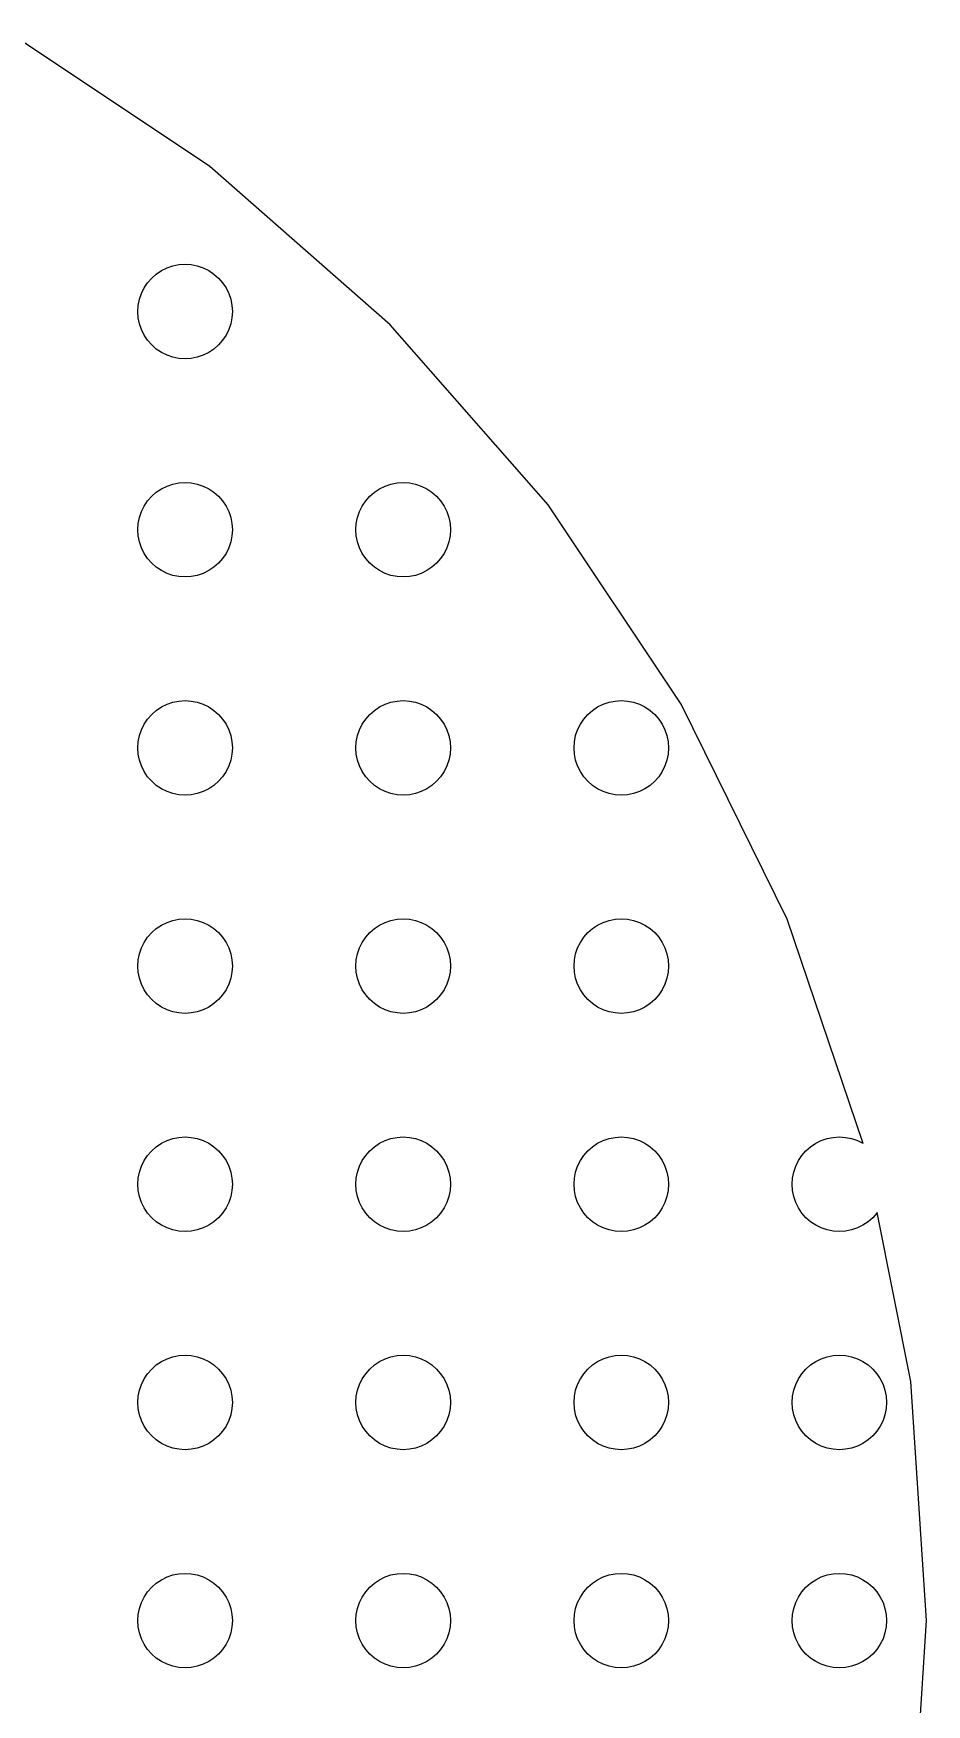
# Model space of a CAD drawing. Header units: metres. Extents: x -126 to 126, y -126 to 126.
# Drawn here: x 64.6 to 126, y -5.8 to 109.1 of the extents above; entities that cross this region are included whole.
import ezdxf

# ---------------------------------------------------------------- set-up
doc = ezdxf.new("R2010")
doc.units = ezdxf.units.M

msp = doc.modelspace()

# ---------------------------------------------------------------- linework, layer by layer
for p, q in [((76.7039, 99.9625), (63, 109.119)), ((89.0954, 89.0954), (76.7039, 99.9625)), ((73.7563, 93.0026), (74.1588, 93.1393)), ((74.1588, 93.1393), (74.5758, 93.2222)), ((74.5758, 93.2222), (75, 93.25)), ((75, 93.25), (75.4242, 93.2222)), ((75.4242, 93.2222), (75.8412, 93.1393)), ((75.8412, 93.1393), (76.2437, 93.0026)), ((72.1854, 91.625), (72.4216, 91.9785)), ((72.4216, 91.9785), (72.7019, 92.2981)), ((72.7019, 92.2981), (73.0215, 92.5784)), ((73.0215, 92.5784), (73.375, 92.8146)), ((73.375, 92.8146), (73.7563, 93.0026)), ((76.2437, 93.0026), (76.625, 92.8146)), ((76.625, 92.8146), (76.9785, 92.5784)), ((76.9785, 92.5784), (77.2981, 92.2981)), ((77.2981, 92.2981), (77.5784, 91.9785)), ((77.5784, 91.9785), (77.8146, 91.625)), ((71.7778, 90.4242), (71.8607, 90.8412)), ((71.8607, 90.8412), (71.9974, 91.2437)), ((71.9974, 91.2437), (72.1854, 91.625)), ((77.8146, 91.625), (78.0026, 91.2437)), ((78.0026, 91.2437), (78.1393, 90.8412)), ((78.1393, 90.8412), (78.2222, 90.4242)), ((71.75, 90), (71.7778, 90.4242)), ((71.7778, 89.5758), (71.75, 90)), ((78.2222, 90.4242), (78.25, 90)), ((78.25, 90), (78.2222, 89.5758)), ((71.8607, 89.1588), (71.7778, 89.5758)), ((71.9974, 88.7563), (71.8607, 89.1588)), ((72.1854, 88.375), (71.9974, 88.7563)), ((78.0026, 88.7563), (77.8146, 88.375)), ((78.1393, 89.1588), (78.0026, 88.7563)), ((78.2222, 89.5758), (78.1393, 89.1588)), ((99.9625, 76.7039), (89.0954, 89.0954)), ((72.4216, 88.0215), (72.1854, 88.375)), ((72.7019, 87.7019), (72.4216, 88.0215)), ((73.0215, 87.4216), (72.7019, 87.7019)), ((73.375, 87.1854), (73.0215, 87.4216)), ((76.9785, 87.4216), (76.625, 87.1854)), ((77.2981, 87.7019), (76.9785, 87.4216)), ((77.5784, 88.0215), (77.2981, 87.7019)), ((77.8146, 88.375), (77.5784, 88.0215)), ((73.7563, 86.9974), (73.375, 87.1854)), ((74.1588, 86.8607), (73.7563, 86.9974)), ((74.5758, 86.7778), (74.1588, 86.8607)), ((75, 86.75), (74.5758, 86.7778)), ((75.4242, 86.7778), (75, 86.75)), ((75.8412, 86.8607), (75.4242, 86.7778)), ((76.2437, 86.9974), (75.8412, 86.8607)), ((76.625, 87.1854), (76.2437, 86.9974)), ((73.7563, 78.0026), (74.1588, 78.1393)), ((74.1588, 78.1393), (74.5758, 78.2222)), ((74.5758, 78.2222), (75, 78.25)), ((75, 78.25), (75.4242, 78.2222)), ((75.4242, 78.2222), (75.8412, 78.1393)), ((75.8412, 78.1393), (76.2437, 78.0026)), ((88.7563, 78.0026), (89.1588, 78.1393)), ((89.1588, 78.1393), (89.5758, 78.2222)), ((89.5758, 78.2222), (90, 78.25)), ((90, 78.25), (90.4242, 78.2222)), ((90.4242, 78.2222), (90.8412, 78.1393)), ((90.8412, 78.1393), (91.2437, 78.0026)), ((72.1854, 76.625), (72.4216, 76.9785)), ((72.4216, 76.9785), (72.7019, 77.2981)), ((72.7019, 77.2981), (73.0215, 77.5784)), ((73.0215, 77.5784), (73.375, 77.8146)), ((73.375, 77.8146), (73.7563, 78.0026)), ((76.2437, 78.0026), (76.625, 77.8146)), ((76.625, 77.8146), (76.9785, 77.5784)), ((76.9785, 77.5784), (77.2981, 77.2981)), ((77.2981, 77.2981), (77.5784, 76.9785)), ((77.5784, 76.9785), (77.8146, 76.625)), ((87.1854, 76.625), (87.4216, 76.9785)), ((87.4216, 76.9785), (87.7019, 77.2981)), ((87.7019, 77.2981), (88.0215, 77.5784)), ((88.0215, 77.5784), (88.375, 77.8146)), ((88.375, 77.8146), (88.7563, 78.0026)), ((91.2437, 78.0026), (91.625, 77.8146)), ((91.625, 77.8146), (91.9785, 77.5784)), ((91.9785, 77.5784), (92.2981, 77.2981)), ((92.2981, 77.2981), (92.5784, 76.9785)), ((92.5784, 76.9785), (92.8146, 76.625)), ((71.7778, 75.4242), (71.8607, 75.8412)), ((71.8607, 75.8412), (71.9974, 76.2437)), ((71.9974, 76.2437), (72.1854, 76.625)), ((77.8146, 76.625), (78.0026, 76.2437)), ((78.0026, 76.2437), (78.1393, 75.8412)), ((78.1393, 75.8412), (78.2222, 75.4242)), ((86.7778, 75.4242), (86.8607, 75.8412)), ((86.8607, 75.8412), (86.9974, 76.2437)), ((86.9974, 76.2437), (87.1854, 76.625)), ((92.8146, 76.625), (93.0026, 76.2437)), ((93.0026, 76.2437), (93.1393, 75.8412)), ((93.1393, 75.8412), (93.2222, 75.4242)), ((109.119, 63), (99.9625, 76.7039)), ((71.75, 75), (71.7778, 75.4242)), ((71.7778, 74.5758), (71.75, 75)), ((78.2222, 75.4242), (78.25, 75)), ((78.25, 75), (78.2222, 74.5758)), ((86.75, 75), (86.7778, 75.4242)), ((86.7778, 74.5758), (86.75, 75)), ((93.2222, 75.4242), (93.25, 75)), ((93.25, 75), (93.2222, 74.5758)), ((71.8607, 74.1588), (71.7778, 74.5758)), ((71.9974, 73.7563), (71.8607, 74.1588)), ((72.1854, 73.375), (71.9974, 73.7563)), ((78.0026, 73.7563), (77.8146, 73.375)), ((78.1393, 74.1588), (78.0026, 73.7563)), ((78.2222, 74.5758), (78.1393, 74.1588)), ((86.8607, 74.1588), (86.7778, 74.5758)), ((86.9974, 73.7563), (86.8607, 74.1588)), ((87.1854, 73.375), (86.9974, 73.7563)), ((93.0026, 73.7563), (92.8146, 73.375)), ((93.1393, 74.1588), (93.0026, 73.7563)), ((93.2222, 74.5758), (93.1393, 74.1588)), ((72.4216, 73.0215), (72.1854, 73.375)), ((72.7019, 72.7019), (72.4216, 73.0215)), ((73.0215, 72.4216), (72.7019, 72.7019)), ((73.375, 72.1854), (73.0215, 72.4216)), ((76.9785, 72.4216), (76.625, 72.1854)), ((77.2981, 72.7019), (76.9785, 72.4216)), ((77.5784, 73.0215), (77.2981, 72.7019)), ((77.8146, 73.375), (77.5784, 73.0215)), ((87.4216, 73.0215), (87.1854, 73.375)), ((87.7019, 72.7019), (87.4216, 73.0215)), ((88.0215, 72.4216), (87.7019, 72.7019)), ((88.375, 72.1854), (88.0215, 72.4216)), ((91.9785, 72.4216), (91.625, 72.1854)), ((92.2981, 72.7019), (91.9785, 72.4216)), ((92.5784, 73.0215), (92.2981, 72.7019)), ((92.8146, 73.375), (92.5784, 73.0215)), ((73.7563, 71.9974), (73.375, 72.1854)), ((74.1588, 71.8607), (73.7563, 71.9974)), ((74.5758, 71.7778), (74.1588, 71.8607)), ((75, 71.75), (74.5758, 71.7778)), ((75.4242, 71.7778), (75, 71.75)), ((75.8412, 71.8607), (75.4242, 71.7778)), ((76.2437, 71.9974), (75.8412, 71.8607)), ((76.625, 72.1854), (76.2437, 71.9974)), ((88.7563, 71.9974), (88.375, 72.1854)), ((89.1588, 71.8607), (88.7563, 71.9974)), ((89.5758, 71.7778), (89.1588, 71.8607)), ((90, 71.75), (89.5758, 71.7778)), ((90.4242, 71.7778), (90, 71.75)), ((90.8412, 71.8607), (90.4242, 71.7778)), ((91.2437, 71.9974), (90.8412, 71.8607)), ((91.625, 72.1854), (91.2437, 71.9974)), ((74.1588, 63.1393), (74.5758, 63.2222)), ((74.5758, 63.2222), (75, 63.25)), ((75, 63.25), (75.4242, 63.2222)), ((75.4242, 63.2222), (75.8412, 63.1393)), ((89.1588, 63.1393), (89.5758, 63.2222)), ((89.5758, 63.2222), (90, 63.25)), ((90, 63.25), (90.4242, 63.2222)), ((90.4242, 63.2222), (90.8412, 63.1393)), ((104.159, 63.1393), (104.576, 63.2222)), ((104.576, 63.2222), (105, 63.25)), ((105, 63.25), (105.424, 63.2222)), ((105.424, 63.2222), (105.841, 63.1393)), ((72.4216, 61.9785), (72.7019, 62.2981)), ((72.7019, 62.2981), (73.0215, 62.5784)), ((73.0215, 62.5784), (73.375, 62.8146)), ((73.375, 62.8146), (73.7563, 63.0026)), ((73.7563, 63.0026), (74.1588, 63.1393)), ((75.8412, 63.1393), (76.2437, 63.0026)), ((76.2437, 63.0026), (76.625, 62.8146)), ((76.625, 62.8146), (76.9785, 62.5784)), ((76.9785, 62.5784), (77.2981, 62.2981)), ((77.2981, 62.2981), (77.5784, 61.9785)), ((87.4216, 61.9785), (87.7019, 62.2981)), ((87.7019, 62.2981), (88.0215, 62.5784)), ((88.0215, 62.5784), (88.375, 62.8146)), ((88.375, 62.8146), (88.7563, 63.0026)), ((88.7563, 63.0026), (89.1588, 63.1393)), ((90.8412, 63.1393), (91.2437, 63.0026)), ((91.2437, 63.0026), (91.625, 62.8146)), ((91.625, 62.8146), (91.9785, 62.5784)), ((91.9785, 62.5784), (92.2981, 62.2981)), ((92.2981, 62.2981), (92.5784, 61.9785)), ((102.422, 61.9785), (102.702, 62.2981)), ((102.702, 62.2981), (103.022, 62.5784)), ((103.022, 62.5784), (103.375, 62.8146)), ((103.375, 62.8146), (103.756, 63.0026)), ((103.756, 63.0026), (104.159, 63.1393)), ((105.841, 63.1393), (106.244, 63.0026)), ((106.244, 63.0026), (106.625, 62.8146)), ((106.625, 62.8146), (106.978, 62.5784)), ((106.978, 62.5784), (107.298, 62.2981)), ((107.298, 62.2981), (107.578, 61.9785)), ((116.409, 48.2181), (109.119, 63)), ((71.8607, 60.8412), (71.9974, 61.2437)), ((71.9974, 61.2437), (72.1854, 61.625)), ((72.1854, 61.625), (72.4216, 61.9785)), ((77.5784, 61.9785), (77.8146, 61.625)), ((77.8146, 61.625), (78.0026, 61.2437)), ((78.0026, 61.2437), (78.1393, 60.8412)), ((86.8607, 60.8412), (86.9974, 61.2437)), ((86.9974, 61.2437), (87.1854, 61.625)), ((87.1854, 61.625), (87.4216, 61.9785)), ((92.5784, 61.9785), (92.8146, 61.625)), ((92.8146, 61.625), (93.0026, 61.2437)), ((93.0026, 61.2437), (93.1393, 60.8412)), ((101.861, 60.8412), (101.997, 61.2437)), ((101.997, 61.2437), (102.185, 61.625)), ((102.185, 61.625), (102.422, 61.9785)), ((107.578, 61.9785), (107.815, 61.625)), ((107.815, 61.625), (108.003, 61.2437)), ((108.003, 61.2437), (108.139, 60.8412)), ((71.75, 60), (71.7778, 60.4242)), ((71.7778, 59.5758), (71.75, 60)), ((71.7778, 60.4242), (71.8607, 60.8412)), ((78.1393, 60.8412), (78.2222, 60.4242)), ((78.2222, 60.4242), (78.25, 60)), ((78.25, 60), (78.2222, 59.5758)), ((86.75, 60), (86.7778, 60.4242)), ((86.7778, 59.5758), (86.75, 60)), ((86.7778, 60.4242), (86.8607, 60.8412)), ((93.1393, 60.8412), (93.2222, 60.4242)), ((93.2222, 60.4242), (93.25, 60)), ((93.25, 60), (93.2222, 59.5758)), ((101.75, 60), (101.778, 60.4242)), ((101.778, 59.5758), (101.75, 60)), ((101.778, 60.4242), (101.861, 60.8412)), ((108.139, 60.8412), (108.222, 60.4242)), ((108.222, 60.4242), (108.25, 60)), ((108.25, 60), (108.222, 59.5758)), ((71.8607, 59.1588), (71.7778, 59.5758)), ((71.9974, 58.7563), (71.8607, 59.1588)), ((72.1854, 58.375), (71.9974, 58.7563)), ((78.0026, 58.7563), (77.8146, 58.375)), ((78.1393, 59.1588), (78.0026, 58.7563)), ((78.2222, 59.5758), (78.1393, 59.1588)), ((86.8607, 59.1588), (86.7778, 59.5758)), ((86.9974, 58.7563), (86.8607, 59.1588)), ((87.1854, 58.375), (86.9974, 58.7563)), ((93.0026, 58.7563), (92.8146, 58.375)), ((93.1393, 59.1588), (93.0026, 58.7563)), ((93.2222, 59.5758), (93.1393, 59.1588)), ((101.861, 59.1588), (101.778, 59.5758)), ((101.997, 58.7563), (101.861, 59.1588)), ((102.185, 58.375), (101.997, 58.7563)), ((108.003, 58.7563), (107.815, 58.375)), ((108.139, 59.1588), (108.003, 58.7563)), ((108.222, 59.5758), (108.139, 59.1588)), ((72.4216, 58.0215), (72.1854, 58.375)), ((72.7019, 57.7019), (72.4216, 58.0215)), ((73.0215, 57.4216), (72.7019, 57.7019)), ((77.2981, 57.7019), (76.9785, 57.4216)), ((77.5784, 58.0215), (77.2981, 57.7019)), ((77.8146, 58.375), (77.5784, 58.0215)), ((87.4216, 58.0215), (87.1854, 58.375)), ((87.7019, 57.7019), (87.4216, 58.0215)), ((88.0215, 57.4216), (87.7019, 57.7019)), ((92.2981, 57.7019), (91.9785, 57.4216)), ((92.5784, 58.0215), (92.2981, 57.7019)), ((92.8146, 58.375), (92.5784, 58.0215)), ((102.422, 58.0215), (102.185, 58.375)), ((102.702, 57.7019), (102.422, 58.0215)), ((103.022, 57.4216), (102.702, 57.7019)), ((107.298, 57.7019), (106.978, 57.4216)), ((107.578, 58.0215), (107.298, 57.7019)), ((107.815, 58.375), (107.578, 58.0215)), ((73.375, 57.1854), (73.0215, 57.4216)), ((73.7563, 56.9974), (73.375, 57.1854)), ((74.1588, 56.8607), (73.7563, 56.9974)), ((74.5758, 56.7778), (74.1588, 56.8607)), ((75, 56.75), (74.5758, 56.7778)), ((75.4242, 56.7778), (75, 56.75)), ((75.8412, 56.8607), (75.4242, 56.7778)), ((76.2437, 56.9974), (75.8412, 56.8607)), ((76.625, 57.1854), (76.2437, 56.9974)), ((76.9785, 57.4216), (76.625, 57.1854)), ((88.375, 57.1854), (88.0215, 57.4216)), ((88.7563, 56.9974), (88.375, 57.1854)), ((89.1588, 56.8607), (88.7563, 56.9974)), ((89.5758, 56.7778), (89.1588, 56.8607)), ((90, 56.75), (89.5758, 56.7778)), ((90.4242, 56.7778), (90, 56.75)), ((90.8412, 56.8607), (90.4242, 56.7778)), ((91.2437, 56.9974), (90.8412, 56.8607)), ((91.625, 57.1854), (91.2437, 56.9974)), ((91.9785, 57.4216), (91.625, 57.1854)), ((103.375, 57.1854), (103.022, 57.4216)), ((103.756, 56.9974), (103.375, 57.1854)), ((104.159, 56.8607), (103.756, 56.9974)), ((104.576, 56.7778), (104.159, 56.8607)), ((105, 56.75), (104.576, 56.7778)), ((105.424, 56.7778), (105, 56.75)), ((105.841, 56.8607), (105.424, 56.7778)), ((106.244, 56.9974), (105.841, 56.8607)), ((106.625, 57.1854), (106.244, 56.9974)), ((106.978, 57.4216), (106.625, 57.1854)), ((72.4216, 46.9785), (72.7019, 47.2981)), ((72.7019, 47.2981), (73.0215, 47.5784)), ((73.0215, 47.5784), (73.375, 47.8146)), ((73.375, 47.8146), (73.7563, 48.0026)), ((73.7563, 48.0026), (74.1588, 48.1393)), ((74.1588, 48.1393), (74.5758, 48.2222)), ((74.5758, 48.2222), (75, 48.25)), ((75, 48.25), (75.4242, 48.2222)), ((75.4242, 48.2222), (75.8412, 48.1393)), ((75.8412, 48.1393), (76.2437, 48.0026)), ((76.2437, 48.0026), (76.625, 47.8146)), ((76.625, 47.8146), (76.9785, 47.5784)), ((76.9785, 47.5784), (77.2981, 47.2981)), ((77.2981, 47.2981), (77.5784, 46.9785)), ((87.4216, 46.9785), (87.7019, 47.2981)), ((87.7019, 47.2981), (88.0215, 47.5784)), ((88.0215, 47.5784), (88.375, 47.8146)), ((88.375, 47.8146), (88.7563, 48.0026)), ((88.7563, 48.0026), (89.1588, 48.1393)), ((89.1588, 48.1393), (89.5758, 48.2222)), ((89.5758, 48.2222), (90, 48.25)), ((90, 48.25), (90.4242, 48.2222)), ((90.4242, 48.2222), (90.8412, 48.1393)), ((90.8412, 48.1393), (91.2437, 48.0026)), ((91.2437, 48.0026), (91.625, 47.8146)), ((91.625, 47.8146), (91.9785, 47.5784)), ((91.9785, 47.5784), (92.2981, 47.2981)), ((92.2981, 47.2981), (92.5784, 46.9785)), ((102.422, 46.9785), (102.702, 47.2981)), ((102.702, 47.2981), (103.022, 47.5784)), ((103.022, 47.5784), (103.375, 47.8146)), ((103.375, 47.8146), (103.756, 48.0026)), ((103.756, 48.0026), (104.159, 48.1393)), ((104.159, 48.1393), (104.576, 48.2222)), ((104.576, 48.2222), (105, 48.25)), ((105, 48.25), (105.424, 48.2222)), ((105.424, 48.2222), (105.841, 48.1393)), ((105.841, 48.1393), (106.244, 48.0026)), ((106.244, 48.0026), (106.625, 47.8146)), ((106.625, 47.8146), (106.978, 47.5784)), ((106.978, 47.5784), (107.298, 47.2981)), ((107.298, 47.2981), (107.578, 46.9785)), ((121.641, 32.8037), (116.409, 48.2181)), ((71.8607, 45.8412), (71.9974, 46.2437)), ((71.9974, 46.2437), (72.1854, 46.625)), ((72.1854, 46.625), (72.4216, 46.9785)), ((77.5784, 46.9785), (77.8146, 46.625)), ((77.8146, 46.625), (78.0026, 46.2437)), ((78.0026, 46.2437), (78.1393, 45.8412)), ((86.8607, 45.8412), (86.9974, 46.2437)), ((86.9974, 46.2437), (87.1854, 46.625)), ((87.1854, 46.625), (87.4216, 46.9785)), ((92.5784, 46.9785), (92.8146, 46.625)), ((92.8146, 46.625), (93.0026, 46.2437)), ((93.0026, 46.2437), (93.1393, 45.8412)), ((101.861, 45.8412), (101.997, 46.2437)), ((101.997, 46.2437), (102.185, 46.625)), ((102.185, 46.625), (102.422, 46.9785)), ((107.578, 46.9785), (107.815, 46.625)), ((107.815, 46.625), (108.003, 46.2437)), ((108.003, 46.2437), (108.139, 45.8412)), ((71.75, 45), (71.7778, 45.4242)), ((71.7778, 44.5758), (71.75, 45)), ((71.7778, 45.4242), (71.8607, 45.8412)), ((78.1393, 45.8412), (78.2222, 45.4242)), ((78.2222, 45.4242), (78.25, 45)), ((78.25, 45), (78.2222, 44.5758)), ((86.75, 45), (86.7778, 45.4242)), ((86.7778, 44.5758), (86.75, 45)), ((86.7778, 45.4242), (86.8607, 45.8412)), ((93.1393, 45.8412), (93.2222, 45.4242)), ((93.2222, 45.4242), (93.25, 45)), ((93.25, 45), (93.2222, 44.5758)), ((101.75, 45), (101.778, 45.4242)), ((101.778, 44.5758), (101.75, 45)), ((101.778, 45.4242), (101.861, 45.8412)), ((108.139, 45.8412), (108.222, 45.4242)), ((108.222, 45.4242), (108.25, 45)), ((108.25, 45), (108.222, 44.5758)), ((71.8607, 44.1588), (71.7778, 44.5758)), ((71.9974, 43.7563), (71.8607, 44.1588)), ((72.1854, 43.375), (71.9974, 43.7563)), ((78.0026, 43.7563), (77.8146, 43.375)), ((78.1393, 44.1588), (78.0026, 43.7563)), ((78.2222, 44.5758), (78.1393, 44.1588)), ((86.8607, 44.1588), (86.7778, 44.5758)), ((86.9974, 43.7563), (86.8607, 44.1588)), ((87.1854, 43.375), (86.9974, 43.7563)), ((93.0026, 43.7563), (92.8146, 43.375)), ((93.1393, 44.1588), (93.0026, 43.7563)), ((93.2222, 44.5758), (93.1393, 44.1588)), ((101.861, 44.1588), (101.778, 44.5758)), ((101.997, 43.7563), (101.861, 44.1588)), ((102.185, 43.375), (101.997, 43.7563)), ((108.003, 43.7563), (107.815, 43.375)), ((108.139, 44.1588), (108.003, 43.7563)), ((108.222, 44.5758), (108.139, 44.1588)), ((72.4216, 43.0215), (72.1854, 43.375)), ((72.7019, 42.7019), (72.4216, 43.0215)), ((73.0215, 42.4216), (72.7019, 42.7019)), ((77.2981, 42.7019), (76.9785, 42.4216)), ((77.5784, 43.0215), (77.2981, 42.7019)), ((77.8146, 43.375), (77.5784, 43.0215)), ((87.4216, 43.0215), (87.1854, 43.375)), ((87.7019, 42.7019), (87.4216, 43.0215)), ((88.0215, 42.4216), (87.7019, 42.7019)), ((92.2981, 42.7019), (91.9785, 42.4216)), ((92.5784, 43.0215), (92.2981, 42.7019)), ((92.8146, 43.375), (92.5784, 43.0215)), ((102.422, 43.0215), (102.185, 43.375)), ((102.702, 42.7019), (102.422, 43.0215)), ((103.022, 42.4216), (102.702, 42.7019)), ((107.298, 42.7019), (106.978, 42.4216)), ((107.578, 43.0215), (107.298, 42.7019)), ((107.815, 43.375), (107.578, 43.0215)), ((73.375, 42.1854), (73.0215, 42.4216)), ((73.7563, 41.9974), (73.375, 42.1854)), ((74.1588, 41.8607), (73.7563, 41.9974)), ((74.5758, 41.7778), (74.1588, 41.8607)), ((75, 41.75), (74.5758, 41.7778)), ((75.4242, 41.7778), (75, 41.75)), ((75.8412, 41.8607), (75.4242, 41.7778)), ((76.2437, 41.9974), (75.8412, 41.8607)), ((76.625, 42.1854), (76.2437, 41.9974)), ((76.9785, 42.4216), (76.625, 42.1854)), ((88.375, 42.1854), (88.0215, 42.4216)), ((88.7563, 41.9974), (88.375, 42.1854)), ((89.1588, 41.8607), (88.7563, 41.9974)), ((89.5758, 41.7778), (89.1588, 41.8607)), ((90, 41.75), (89.5758, 41.7778)), ((90.4242, 41.7778), (90, 41.75)), ((90.8412, 41.8607), (90.4242, 41.7778)), ((91.2437, 41.9974), (90.8412, 41.8607)), ((91.625, 42.1854), (91.2437, 41.9974)), ((91.9785, 42.4216), (91.625, 42.1854)), ((103.375, 42.1854), (103.022, 42.4216)), ((103.756, 41.9974), (103.375, 42.1854)), ((104.159, 41.8607), (103.756, 41.9974)), ((104.576, 41.7778), (104.159, 41.8607)), ((105, 41.75), (104.576, 41.7778)), ((105.424, 41.7778), (105, 41.75)), ((105.841, 41.8607), (105.424, 41.7778)), ((106.244, 41.9974), (105.841, 41.8607)), ((106.625, 42.1854), (106.244, 41.9974)), ((106.978, 42.4216), (106.625, 42.1854)), ((72.4216, 31.9785), (72.7019, 32.2981)), ((72.7019, 32.2981), (73.0215, 32.5784)), ((73.0215, 32.5784), (73.375, 32.8146)), ((73.375, 32.8146), (73.7563, 33.0026)), ((73.7563, 33.0026), (74.1588, 33.1393)), ((74.1588, 33.1393), (74.5758, 33.2222)), ((74.5758, 33.2222), (75, 33.25)), ((75, 33.25), (75.4242, 33.2222)), ((75.4242, 33.2222), (75.8412, 33.1393)), ((75.8412, 33.1393), (76.2437, 33.0026)), ((76.2437, 33.0026), (76.625, 32.8146)), ((76.625, 32.8146), (76.9785, 32.5784)), ((76.9785, 32.5784), (77.2981, 32.2981)), ((77.2981, 32.2981), (77.5784, 31.9785)), ((87.4216, 31.9785), (87.7019, 32.2981)), ((87.7019, 32.2981), (88.0215, 32.5784)), ((88.0215, 32.5784), (88.375, 32.8146)), ((88.375, 32.8146), (88.7563, 33.0026)), ((88.7563, 33.0026), (89.1588, 33.1393)), ((89.1588, 33.1393), (89.5758, 33.2222)), ((89.5758, 33.2222), (90, 33.25)), ((90, 33.25), (90.4242, 33.2222)), ((90.4242, 33.2222), (90.8412, 33.1393)), ((90.8412, 33.1393), (91.2437, 33.0026)), ((91.2437, 33.0026), (91.625, 32.8146)), ((91.625, 32.8146), (91.9785, 32.5784)), ((91.9785, 32.5784), (92.2981, 32.2981)), ((92.2981, 32.2981), (92.5784, 31.9785)), ((102.422, 31.9785), (102.702, 32.2981)), ((102.702, 32.2981), (103.022, 32.5784)), ((103.022, 32.5784), (103.375, 32.8146)), ((103.375, 32.8146), (103.756, 33.0026)), ((103.756, 33.0026), (104.159, 33.1393)), ((104.159, 33.1393), (104.576, 33.2222)), ((104.576, 33.2222), (105, 33.25)), ((105, 33.25), (105.424, 33.2222)), ((105.424, 33.2222), (105.841, 33.1393)), ((105.841, 33.1393), (106.244, 33.0026)), ((106.244, 33.0026), (106.625, 32.8146)), ((106.625, 32.8146), (106.978, 32.5784)), ((106.978, 32.5784), (107.298, 32.2981)), ((107.298, 32.2981), (107.578, 31.9785)), ((117.422, 31.9785), (117.702, 32.2981)), ((117.702, 32.2981), (118.022, 32.5784)), ((118.022, 32.5784), (118.375, 32.8146)), ((118.375, 32.8146), (118.756, 33.0026)), ((118.756, 33.0026), (119.159, 33.1393)), ((119.159, 33.1393), (119.576, 33.2222)), ((119.576, 33.2222), (120, 33.25)), ((120, 33.25), (120.424, 33.2222)), ((120.424, 33.2222), (120.841, 33.1393)), ((120.841, 33.1393), (121.244, 33.0026)), ((121.244, 33.0026), (121.625, 32.8146)), ((121.625, 32.8146), (121.641, 32.8037)), ((71.8607, 30.8412), (71.9974, 31.2437)), ((71.9974, 31.2437), (72.1854, 31.625)), ((72.1854, 31.625), (72.4216, 31.9785)), ((77.5784, 31.9785), (77.8146, 31.625)), ((77.8146, 31.625), (78.0026, 31.2437)), ((78.0026, 31.2437), (78.1393, 30.8412)), ((86.8607, 30.8412), (86.9974, 31.2437)), ((86.9974, 31.2437), (87.1854, 31.625)), ((87.1854, 31.625), (87.4216, 31.9785)), ((92.5784, 31.9785), (92.8146, 31.625)), ((92.8146, 31.625), (93.0026, 31.2437)), ((93.0026, 31.2437), (93.1393, 30.8412)), ((101.861, 30.8412), (101.997, 31.2437)), ((101.997, 31.2437), (102.185, 31.625)), ((102.185, 31.625), (102.422, 31.9785)), ((107.578, 31.9785), (107.815, 31.625)), ((107.815, 31.625), (108.003, 31.2437)), ((108.003, 31.2437), (108.139, 30.8412)), ((116.861, 30.8412), (116.997, 31.2437)), ((116.997, 31.2437), (117.185, 31.625)), ((117.185, 31.625), (117.422, 31.9785)), ((71.75, 30), (71.7778, 30.4242)), ((71.7778, 29.5758), (71.75, 30)), ((71.7778, 30.4242), (71.8607, 30.8412)), ((78.1393, 30.8412), (78.2222, 30.4242)), ((78.2222, 30.4242), (78.25, 30)), ((78.25, 30), (78.2222, 29.5758)), ((86.75, 30), (86.7778, 30.4242)), ((86.7778, 29.5758), (86.75, 30)), ((86.7778, 30.4242), (86.8607, 30.8412)), ((93.1393, 30.8412), (93.2222, 30.4242)), ((93.2222, 30.4242), (93.25, 30)), ((93.25, 30), (93.2222, 29.5758)), ((101.75, 30), (101.778, 30.4242)), ((101.778, 29.5758), (101.75, 30)), ((101.778, 30.4242), (101.861, 30.8412)), ((108.139, 30.8412), (108.222, 30.4242)), ((108.222, 30.4242), (108.25, 30)), ((108.25, 30), (108.222, 29.5758)), ((116.75, 30), (116.778, 30.4242)), ((116.778, 29.5758), (116.75, 30)), ((116.778, 30.4242), (116.861, 30.8412)), ((71.8607, 29.1588), (71.7778, 29.5758)), ((71.9974, 28.7563), (71.8607, 29.1588)), ((72.1854, 28.375), (71.9974, 28.7563)), ((78.0026, 28.7563), (77.8146, 28.375)), ((78.1393, 29.1588), (78.0026, 28.7563)), ((78.2222, 29.5758), (78.1393, 29.1588)), ((86.8607, 29.1588), (86.7778, 29.5758)), ((86.9974, 28.7563), (86.8607, 29.1588)), ((87.1854, 28.375), (86.9974, 28.7563)), ((93.0026, 28.7563), (92.8146, 28.375)), ((93.1393, 29.1588), (93.0026, 28.7563)), ((93.2222, 29.5758), (93.1393, 29.1588)), ((101.861, 29.1588), (101.778, 29.5758)), ((101.997, 28.7563), (101.861, 29.1588)), ((102.185, 28.375), (101.997, 28.7563)), ((108.003, 28.7563), (107.815, 28.375)), ((108.139, 29.1588), (108.003, 28.7563)), ((108.222, 29.5758), (108.139, 29.1588)), ((116.861, 29.1588), (116.778, 29.5758)), ((116.997, 28.7563), (116.861, 29.1588)), ((117.185, 28.375), (116.997, 28.7563)), ((72.4216, 28.0215), (72.1854, 28.375)), ((72.7019, 27.7019), (72.4216, 28.0215)), ((73.0215, 27.4216), (72.7019, 27.7019)), ((77.2981, 27.7019), (76.9785, 27.4216)), ((77.5784, 28.0215), (77.2981, 27.7019)), ((77.8146, 28.375), (77.5784, 28.0215)), ((87.4216, 28.0215), (87.1854, 28.375)), ((87.7019, 27.7019), (87.4216, 28.0215)), ((88.0215, 27.4216), (87.7019, 27.7019)), ((92.2981, 27.7019), (91.9785, 27.4216)), ((92.5784, 28.0215), (92.2981, 27.7019)), ((92.8146, 28.375), (92.5784, 28.0215)), ((102.422, 28.0215), (102.185, 28.375)), ((102.702, 27.7019), (102.422, 28.0215)), ((103.022, 27.4216), (102.702, 27.7019)), ((107.298, 27.7019), (106.978, 27.4216)), ((107.578, 28.0215), (107.298, 27.7019)), ((107.815, 28.375), (107.578, 28.0215)), ((117.422, 28.0215), (117.185, 28.375)), ((117.702, 27.7019), (117.422, 28.0215)), ((118.022, 27.4216), (117.702, 27.7019)), ((122.298, 27.7019), (121.978, 27.4216)), ((122.578, 28.0215), (122.298, 27.7019)), ((122.61, 28.069), (122.578, 28.0215)), ((124.922, 16.4463), (122.61, 28.069)), ((73.375, 27.1854), (73.0215, 27.4216)), ((73.7563, 26.9974), (73.375, 27.1854)), ((74.1588, 26.8607), (73.7563, 26.9974)), ((74.5758, 26.7778), (74.1588, 26.8607)), ((75, 26.75), (74.5758, 26.7778)), ((75.4242, 26.7778), (75, 26.75)), ((75.8412, 26.8607), (75.4242, 26.7778)), ((76.2437, 26.9974), (75.8412, 26.8607)), ((76.625, 27.1854), (76.2437, 26.9974)), ((76.9785, 27.4216), (76.625, 27.1854)), ((88.375, 27.1854), (88.0215, 27.4216)), ((88.7563, 26.9974), (88.375, 27.1854)), ((89.1588, 26.8607), (88.7563, 26.9974)), ((89.5758, 26.7778), (89.1588, 26.8607)), ((90, 26.75), (89.5758, 26.7778)), ((90.4242, 26.7778), (90, 26.75)), ((90.8412, 26.8607), (90.4242, 26.7778)), ((91.2437, 26.9974), (90.8412, 26.8607)), ((91.625, 27.1854), (91.2437, 26.9974)), ((91.9785, 27.4216), (91.625, 27.1854)), ((103.375, 27.1854), (103.022, 27.4216)), ((103.756, 26.9974), (103.375, 27.1854)), ((104.159, 26.8607), (103.756, 26.9974)), ((104.576, 26.7778), (104.159, 26.8607)), ((105, 26.75), (104.576, 26.7778)), ((105.424, 26.7778), (105, 26.75)), ((105.841, 26.8607), (105.424, 26.7778)), ((106.244, 26.9974), (105.841, 26.8607)), ((106.625, 27.1854), (106.244, 26.9974)), ((106.978, 27.4216), (106.625, 27.1854)), ((118.375, 27.1854), (118.022, 27.4216)), ((118.756, 26.9974), (118.375, 27.1854)), ((119.159, 26.8607), (118.756, 26.9974)), ((119.576, 26.7778), (119.159, 26.8607)), ((120, 26.75), (119.576, 26.7778)), ((120.424, 26.7778), (120, 26.75)), ((120.841, 26.8607), (120.424, 26.7778)), ((121.244, 26.9974), (120.841, 26.8607)), ((121.625, 27.1854), (121.244, 26.9974)), ((121.978, 27.4216), (121.625, 27.1854)), ((72.4216, 16.9785), (72.7019, 17.2981)), ((72.7019, 17.2981), (73.0215, 17.5784)), ((73.0215, 17.5784), (73.375, 17.8146)), ((73.375, 17.8146), (73.7563, 18.0026)), ((73.7563, 18.0026), (74.1588, 18.1393)), ((74.1588, 18.1393), (74.5758, 18.2222)), ((74.5758, 18.2222), (75, 18.25)), ((75, 18.25), (75.4242, 18.2222)), ((75.4242, 18.2222), (75.8412, 18.1393)), ((75.8412, 18.1393), (76.2437, 18.0026)), ((76.2437, 18.0026), (76.625, 17.8146)), ((76.625, 17.8146), (76.9785, 17.5784)), ((76.9785, 17.5784), (77.2981, 17.2981)), ((77.2981, 17.2981), (77.5784, 16.9785)), ((87.4216, 16.9785), (87.7019, 17.2981)), ((87.7019, 17.2981), (88.0215, 17.5784)), ((88.0215, 17.5784), (88.375, 17.8146)), ((88.375, 17.8146), (88.7563, 18.0026)), ((88.7563, 18.0026), (89.1588, 18.1393)), ((89.1588, 18.1393), (89.5758, 18.2222)), ((89.5758, 18.2222), (90, 18.25)), ((90, 18.25), (90.4242, 18.2222)), ((90.4242, 18.2222), (90.8412, 18.1393)), ((90.8412, 18.1393), (91.2437, 18.0026)), ((91.2437, 18.0026), (91.625, 17.8146)), ((91.625, 17.8146), (91.9785, 17.5784)), ((91.9785, 17.5784), (92.2981, 17.2981)), ((92.2981, 17.2981), (92.5784, 16.9785)), ((102.422, 16.9785), (102.702, 17.2981)), ((102.702, 17.2981), (103.022, 17.5784)), ((103.022, 17.5784), (103.375, 17.8146)), ((103.375, 17.8146), (103.756, 18.0026)), ((103.756, 18.0026), (104.159, 18.1393)), ((104.159, 18.1393), (104.576, 18.2222)), ((104.576, 18.2222), (105, 18.25)), ((105, 18.25), (105.424, 18.2222)), ((105.424, 18.2222), (105.841, 18.1393)), ((105.841, 18.1393), (106.244, 18.0026)), ((106.244, 18.0026), (106.625, 17.8146)), ((106.625, 17.8146), (106.978, 17.5784)), ((106.978, 17.5784), (107.298, 17.2981)), ((107.298, 17.2981), (107.578, 16.9785)), ((117.422, 16.9785), (117.702, 17.2981)), ((117.702, 17.2981), (118.022, 17.5784)), ((118.022, 17.5784), (118.375, 17.8146)), ((118.375, 17.8146), (118.756, 18.0026)), ((118.756, 18.0026), (119.159, 18.1393)), ((119.159, 18.1393), (119.576, 18.2222)), ((119.576, 18.2222), (120, 18.25)), ((120, 18.25), (120.424, 18.2222)), ((120.424, 18.2222), (120.841, 18.1393)), ((120.841, 18.1393), (121.244, 18.0026)), ((121.244, 18.0026), (121.625, 17.8146)), ((121.625, 17.8146), (121.978, 17.5784)), ((121.978, 17.5784), (122.298, 17.2981)), ((122.298, 17.2981), (122.578, 16.9785)), ((71.8607, 15.8412), (71.9974, 16.2437)), ((71.9974, 16.2437), (72.1854, 16.625)), ((72.1854, 16.625), (72.4216, 16.9785)), ((77.5784, 16.9785), (77.8146, 16.625)), ((77.8146, 16.625), (78.0026, 16.2437)), ((78.0026, 16.2437), (78.1393, 15.8412)), ((86.8607, 15.8412), (86.9974, 16.2437)), ((86.9974, 16.2437), (87.1854, 16.625)), ((87.1854, 16.625), (87.4216, 16.9785)), ((92.5784, 16.9785), (92.8146, 16.625)), ((92.8146, 16.625), (93.0026, 16.2437)), ((93.0026, 16.2437), (93.1393, 15.8412)), ((101.861, 15.8412), (101.997, 16.2437)), ((101.997, 16.2437), (102.185, 16.625)), ((102.185, 16.625), (102.422, 16.9785)), ((107.578, 16.9785), (107.815, 16.625)), ((107.815, 16.625), (108.003, 16.2437)), ((108.003, 16.2437), (108.139, 15.8412)), ((116.861, 15.8412), (116.997, 16.2437)), ((116.997, 16.2437), (117.185, 16.625)), ((117.185, 16.625), (117.422, 16.9785)), ((122.578, 16.9785), (122.815, 16.625)), ((122.815, 16.625), (123.003, 16.2437)), ((123.003, 16.2437), (123.139, 15.8412)), ((126, 0), (124.922, 16.4463)), ((71.75, 15), (71.7778, 15.4242)), ((71.7778, 14.5758), (71.75, 15)), ((71.7778, 15.4242), (71.8607, 15.8412)), ((78.1393, 15.8412), (78.2222, 15.4242)), ((78.2222, 15.4242), (78.25, 15)), ((78.25, 15), (78.2222, 14.5758)), ((86.75, 15), (86.7778, 15.4242)), ((86.7778, 14.5758), (86.75, 15)), ((86.7778, 15.4242), (86.8607, 15.8412)), ((93.1393, 15.8412), (93.2222, 15.4242)), ((93.2222, 15.4242), (93.25, 15)), ((93.25, 15), (93.2222, 14.5758)), ((101.75, 15), (101.778, 15.4242)), ((101.778, 14.5758), (101.75, 15)), ((101.778, 15.4242), (101.861, 15.8412)), ((108.139, 15.8412), (108.222, 15.4242)), ((108.222, 15.4242), (108.25, 15)), ((108.25, 15), (108.222, 14.5758)), ((116.75, 15), (116.778, 15.4242)), ((116.778, 14.5758), (116.75, 15)), ((116.778, 15.4242), (116.861, 15.8412)), ((123.139, 15.8412), (123.222, 15.4242)), ((123.222, 15.4242), (123.25, 15)), ((123.25, 15), (123.222, 14.5758)), ((71.8607, 14.1588), (71.7778, 14.5758)), ((71.9974, 13.7563), (71.8607, 14.1588)), ((78.1393, 14.1588), (78.0026, 13.7563)), ((78.2222, 14.5758), (78.1393, 14.1588)), ((86.8607, 14.1588), (86.7778, 14.5758)), ((86.9974, 13.7563), (86.8607, 14.1588)), ((93.1393, 14.1588), (93.0026, 13.7563)), ((93.2222, 14.5758), (93.1393, 14.1588)), ((101.861, 14.1588), (101.778, 14.5758)), ((101.997, 13.7563), (101.861, 14.1588)), ((108.139, 14.1588), (108.003, 13.7563)), ((108.222, 14.5758), (108.139, 14.1588)), ((116.861, 14.1588), (116.778, 14.5758)), ((116.997, 13.7563), (116.861, 14.1588)), ((123.139, 14.1588), (123.003, 13.7563)), ((123.222, 14.5758), (123.139, 14.1588)), ((72.1854, 13.375), (71.9974, 13.7563)), ((72.4216, 13.0215), (72.1854, 13.375)), ((72.7019, 12.7019), (72.4216, 13.0215)), ((73.0215, 12.4216), (72.7019, 12.7019)), ((77.2981, 12.7019), (76.9785, 12.4216)), ((77.5784, 13.0215), (77.2981, 12.7019)), ((77.8146, 13.375), (77.5784, 13.0215)), ((78.0026, 13.7563), (77.8146, 13.375)), ((87.1854, 13.375), (86.9974, 13.7563)), ((87.4216, 13.0215), (87.1854, 13.375)), ((87.7019, 12.7019), (87.4216, 13.0215)), ((88.0215, 12.4216), (87.7019, 12.7019)), ((92.2981, 12.7019), (91.9785, 12.4216)), ((92.5784, 13.0215), (92.2981, 12.7019)), ((92.8146, 13.375), (92.5784, 13.0215)), ((93.0026, 13.7563), (92.8146, 13.375)), ((102.185, 13.375), (101.997, 13.7563)), ((102.422, 13.0215), (102.185, 13.375)), ((102.702, 12.7019), (102.422, 13.0215)), ((103.022, 12.4216), (102.702, 12.7019)), ((107.298, 12.7019), (106.978, 12.4216)), ((107.578, 13.0215), (107.298, 12.7019)), ((107.815, 13.375), (107.578, 13.0215)), ((108.003, 13.7563), (107.815, 13.375)), ((117.185, 13.375), (116.997, 13.7563)), ((117.422, 13.0215), (117.185, 13.375)), ((117.702, 12.7019), (117.422, 13.0215)), ((118.022, 12.4216), (117.702, 12.7019)), ((122.298, 12.7019), (121.978, 12.4216)), ((122.578, 13.0215), (122.298, 12.7019)), ((122.815, 13.375), (122.578, 13.0215)), ((123.003, 13.7563), (122.815, 13.375)), ((73.375, 12.1854), (73.0215, 12.4216)), ((73.7563, 11.9974), (73.375, 12.1854)), ((74.1588, 11.8607), (73.7563, 11.9974)), ((74.5758, 11.7778), (74.1588, 11.8607)), ((75, 11.75), (74.5758, 11.7778)), ((75.4242, 11.7778), (75, 11.75)), ((75.8412, 11.8607), (75.4242, 11.7778)), ((76.2437, 11.9974), (75.8412, 11.8607)), ((76.625, 12.1854), (76.2437, 11.9974)), ((76.9785, 12.4216), (76.625, 12.1854)), ((88.375, 12.1854), (88.0215, 12.4216)), ((88.7563, 11.9974), (88.375, 12.1854)), ((89.1588, 11.8607), (88.7563, 11.9974)), ((89.5758, 11.7778), (89.1588, 11.8607)), ((90, 11.75), (89.5758, 11.7778)), ((90.4242, 11.7778), (90, 11.75)), ((90.8412, 11.8607), (90.4242, 11.7778)), ((91.2437, 11.9974), (90.8412, 11.8607)), ((91.625, 12.1854), (91.2437, 11.9974)), ((91.9785, 12.4216), (91.625, 12.1854)), ((103.375, 12.1854), (103.022, 12.4216)), ((103.756, 11.9974), (103.375, 12.1854)), ((104.159, 11.8607), (103.756, 11.9974)), ((104.576, 11.7778), (104.159, 11.8607)), ((105, 11.75), (104.576, 11.7778)), ((105.424, 11.7778), (105, 11.75)), ((105.841, 11.8607), (105.424, 11.7778)), ((106.244, 11.9974), (105.841, 11.8607)), ((106.625, 12.1854), (106.244, 11.9974)), ((106.978, 12.4216), (106.625, 12.1854)), ((118.375, 12.1854), (118.022, 12.4216)), ((118.756, 11.9974), (118.375, 12.1854)), ((119.159, 11.8607), (118.756, 11.9974)), ((119.576, 11.7778), (119.159, 11.8607)), ((120, 11.75), (119.576, 11.7778)), ((120.424, 11.7778), (120, 11.75)), ((120.841, 11.8607), (120.424, 11.7778)), ((121.244, 11.9974), (120.841, 11.8607)), ((121.625, 12.1854), (121.244, 11.9974)), ((121.978, 12.4216), (121.625, 12.1854)), ((72.4216, 1.97847), (72.7019, 2.2981)), ((72.7019, 2.2981), (73.0215, 2.57838)), ((73.0215, 2.57838), (73.375, 2.81458)), ((73.375, 2.81458), (73.7563, 3.00259)), ((73.7563, 3.00259), (74.1588, 3.13925)), ((74.1588, 3.13925), (74.5758, 3.22218)), ((74.5758, 3.22218), (75, 3.25)), ((75, 3.25), (75.4242, 3.22218)), ((75.4242, 3.22218), (75.8412, 3.13925)), ((75.8412, 3.13925), (76.2437, 3.00259)), ((76.2437, 3.00259), (76.625, 2.81458)), ((76.625, 2.81458), (76.9785, 2.57838)), ((76.9785, 2.57838), (77.2981, 2.2981)), ((77.2981, 2.2981), (77.5784, 1.97847)), ((87.4216, 1.97847), (87.7019, 2.2981)), ((87.7019, 2.2981), (88.0215, 2.57838)), ((88.0215, 2.57838), (88.375, 2.81458)), ((88.375, 2.81458), (88.7563, 3.00259)), ((88.7563, 3.00259), (89.1588, 3.13925)), ((89.1588, 3.13925), (89.5758, 3.22218)), ((89.5758, 3.22218), (90, 3.25)), ((90, 3.25), (90.4242, 3.22218)), ((90.4242, 3.22218), (90.8412, 3.13925)), ((90.8412, 3.13925), (91.2437, 3.00259)), ((91.2437, 3.00259), (91.625, 2.81458)), ((91.625, 2.81458), (91.9785, 2.57838)), ((91.9785, 2.57838), (92.2981, 2.2981)), ((92.2981, 2.2981), (92.5784, 1.97847)), ((102.422, 1.97847), (102.702, 2.2981)), ((102.702, 2.2981), (103.022, 2.57838)), ((103.022, 2.57838), (103.375, 2.81458)), ((103.375, 2.81458), (103.756, 3.00259)), ((103.756, 3.00259), (104.159, 3.13925)), ((104.159, 3.13925), (104.576, 3.22218)), ((104.576, 3.22218), (105, 3.25)), ((105, 3.25), (105.424, 3.22218)), ((105.424, 3.22218), (105.841, 3.13925)), ((105.841, 3.13925), (106.244, 3.00259)), ((106.244, 3.00259), (106.625, 2.81458)), ((106.625, 2.81458), (106.978, 2.57838)), ((106.978, 2.57838), (107.298, 2.2981)), ((107.298, 2.2981), (107.578, 1.97847)), ((117.422, 1.97847), (117.702, 2.2981)), ((117.702, 2.2981), (118.022, 2.57838)), ((118.022, 2.57838), (118.375, 2.81458)), ((118.375, 2.81458), (118.756, 3.00259)), ((118.756, 3.00259), (119.159, 3.13925)), ((119.159, 3.13925), (119.576, 3.22218)), ((119.576, 3.22218), (120, 3.25)), ((120, 3.25), (120.424, 3.22218)), ((120.424, 3.22218), (120.841, 3.13925)), ((120.841, 3.13925), (121.244, 3.00259)), ((121.244, 3.00259), (121.625, 2.81458)), ((121.625, 2.81458), (121.978, 2.57838)), ((121.978, 2.57838), (122.298, 2.2981)), ((122.298, 2.2981), (122.578, 1.97847)), ((71.8607, 0.84116), (71.9974, 1.24371)), ((71.9974, 1.24371), (72.1854, 1.625)), ((72.1854, 1.625), (72.4216, 1.97847)), ((77.5784, 1.97847), (77.8146, 1.625)), ((77.8146, 1.625), (78.0026, 1.24371)), ((78.0026, 1.24371), (78.1393, 0.84116)), ((86.8607, 0.84116), (86.9974, 1.24371)), ((86.9974, 1.24371), (87.1854, 1.625)), ((87.1854, 1.625), (87.4216, 1.97847)), ((92.5784, 1.97847), (92.8146, 1.625)), ((92.8146, 1.625), (93.0026, 1.24371)), ((93.0026, 1.24371), (93.1393, 0.84116)), ((101.861, 0.84116), (101.997, 1.24371)), ((101.997, 1.24371), (102.185, 1.625)), ((102.185, 1.625), (102.422, 1.97847)), ((107.578, 1.97847), (107.815, 1.625)), ((107.815, 1.625), (108.003, 1.24371)), ((108.003, 1.24371), (108.139, 0.84116)), ((116.861, 0.84116), (116.997, 1.24371)), ((116.997, 1.24371), (117.185, 1.625)), ((117.185, 1.625), (117.422, 1.97847)), ((122.578, 1.97847), (122.815, 1.625)), ((122.815, 1.625), (123.003, 1.24371)), ((123.003, 1.24371), (123.139, 0.84116)), ((71.75, 0), (71.7778, 0.42421)), ((71.7778, -0.42421), (71.75, 0)), ((71.7778, 0.42421), (71.8607, 0.84116)), ((78.1393, 0.84116), (78.2222, 0.42421)), ((78.2222, 0.42421), (78.25, 0)), ((78.25, 0), (78.2222, -0.42421)), ((86.75, 0), (86.7778, 0.42421)), ((86.7778, -0.42421), (86.75, 0)), ((86.7778, 0.42421), (86.8607, 0.84116)), ((93.1393, 0.84116), (93.2222, 0.42421)), ((93.2222, 0.42421), (93.25, 0)), ((93.25, 0), (93.2222, -0.42421)), ((101.75, 0), (101.778, 0.42421)), ((101.778, -0.42421), (101.75, 0)), ((101.778, 0.42421), (101.861, 0.84116)), ((108.139, 0.84116), (108.222, 0.42421)), ((108.222, 0.42421), (108.25, 0)), ((108.25, 0), (108.222, -0.42421)), ((116.75, 0), (116.778, 0.42421)), ((116.778, -0.42421), (116.75, 0)), ((116.778, 0.42421), (116.861, 0.84116)), ((123.139, 0.84116), (123.222, 0.42421)), ((123.222, 0.42421), (123.25, 0)), ((123.25, 0), (123.222, -0.42421)), ((124.922, -16.4463), (126, 0)), ((71.8607, -0.84116), (71.7778, -0.42421)), ((71.9974, -1.24371), (71.8607, -0.84116)), ((78.1393, -0.84116), (78.0026, -1.24371)), ((78.2222, -0.42421), (78.1393, -0.84116)), ((86.8607, -0.84116), (86.7778, -0.42421)), ((86.9974, -1.24371), (86.8607, -0.84116)), ((93.1393, -0.84116), (93.0026, -1.24371)), ((93.2222, -0.42421), (93.1393, -0.84116)), ((101.861, -0.84116), (101.778, -0.42421)), ((101.997, -1.24371), (101.861, -0.84116)), ((108.139, -0.84116), (108.003, -1.24371)), ((108.222, -0.42421), (108.139, -0.84116)), ((116.861, -0.84116), (116.778, -0.42421)), ((116.997, -1.24371), (116.861, -0.84116)), ((123.139, -0.84116), (123.003, -1.24371)), ((123.222, -0.42421), (123.139, -0.84116)), ((72.1854, -1.625), (71.9974, -1.24371)), ((72.4216, -1.97847), (72.1854, -1.625)), ((72.7019, -2.2981), (72.4216, -1.97847)), ((77.5784, -1.97847), (77.2981, -2.2981)), ((77.8146, -1.625), (77.5784, -1.97847)), ((78.0026, -1.24371), (77.8146, -1.625)), ((87.1854, -1.625), (86.9974, -1.24371)), ((87.4216, -1.97847), (87.1854, -1.625)), ((87.7019, -2.2981), (87.4216, -1.97847)), ((92.5784, -1.97847), (92.2981, -2.2981)), ((92.8146, -1.625), (92.5784, -1.97847)), ((93.0026, -1.24371), (92.8146, -1.625)), ((102.185, -1.625), (101.997, -1.24371)), ((102.422, -1.97847), (102.185, -1.625)), ((102.702, -2.2981), (102.422, -1.97847)), ((107.578, -1.97847), (107.298, -2.2981)), ((107.815, -1.625), (107.578, -1.97847)), ((108.003, -1.24371), (107.815, -1.625)), ((117.185, -1.625), (116.997, -1.24371)), ((117.422, -1.97847), (117.185, -1.625)), ((117.702, -2.2981), (117.422, -1.97847)), ((122.578, -1.97847), (122.298, -2.2981)), ((122.815, -1.625), (122.578, -1.97847)), ((123.003, -1.24371), (122.815, -1.625)), ((73.0215, -2.57838), (72.7019, -2.2981)), ((73.375, -2.81458), (73.0215, -2.57838)), ((73.7563, -3.00259), (73.375, -2.81458)), ((74.1588, -3.13925), (73.7563, -3.00259)), ((74.5758, -3.22218), (74.1588, -3.13925)), ((75, -3.25), (74.5758, -3.22218)), ((75.4242, -3.22218), (75, -3.25)), ((75.8412, -3.13925), (75.4242, -3.22218)), ((76.2437, -3.00259), (75.8412, -3.13925)), ((76.625, -2.81458), (76.2437, -3.00259)), ((76.9785, -2.57838), (76.625, -2.81458)), ((77.2981, -2.2981), (76.9785, -2.57838)), ((88.0215, -2.57838), (87.7019, -2.2981)), ((88.375, -2.81458), (88.0215, -2.57838)), ((88.7563, -3.00259), (88.375, -2.81458)), ((89.1588, -3.13925), (88.7563, -3.00259)), ((89.5758, -3.22218), (89.1588, -3.13925)), ((90, -3.25), (89.5758, -3.22218)), ((90.4242, -3.22218), (90, -3.25)), ((90.8412, -3.13925), (90.4242, -3.22218)), ((91.2437, -3.00259), (90.8412, -3.13925)), ((91.625, -2.81458), (91.2437, -3.00259)), ((91.9785, -2.57838), (91.625, -2.81458)), ((92.2981, -2.2981), (91.9785, -2.57838)), ((103.022, -2.57838), (102.702, -2.2981)), ((103.375, -2.81458), (103.022, -2.57838)), ((103.756, -3.00259), (103.375, -2.81458)), ((104.159, -3.13925), (103.756, -3.00259)), ((104.576, -3.22218), (104.159, -3.13925)), ((105, -3.25), (104.576, -3.22218)), ((105.424, -3.22218), (105, -3.25)), ((105.841, -3.13925), (105.424, -3.22218)), ((106.244, -3.00259), (105.841, -3.13925)), ((106.625, -2.81458), (106.244, -3.00259)), ((106.978, -2.57838), (106.625, -2.81458)), ((107.298, -2.2981), (106.978, -2.57838)), ((118.022, -2.57838), (117.702, -2.2981)), ((118.375, -2.81458), (118.022, -2.57838)), ((118.756, -3.00259), (118.375, -2.81458)), ((119.159, -3.13925), (118.756, -3.00259)), ((119.576, -3.22218), (119.159, -3.13925)), ((120, -3.25), (119.576, -3.22218)), ((120.424, -3.22218), (120, -3.25)), ((120.841, -3.13925), (120.424, -3.22218)), ((121.244, -3.00259), (120.841, -3.13925)), ((121.625, -2.81458), (121.244, -3.00259)), ((121.978, -2.57838), (121.625, -2.81458)), ((122.298, -2.2981), (121.978, -2.57838))]:
    msp.add_line(p, q)

doc.saveas('drawing.dxf')
